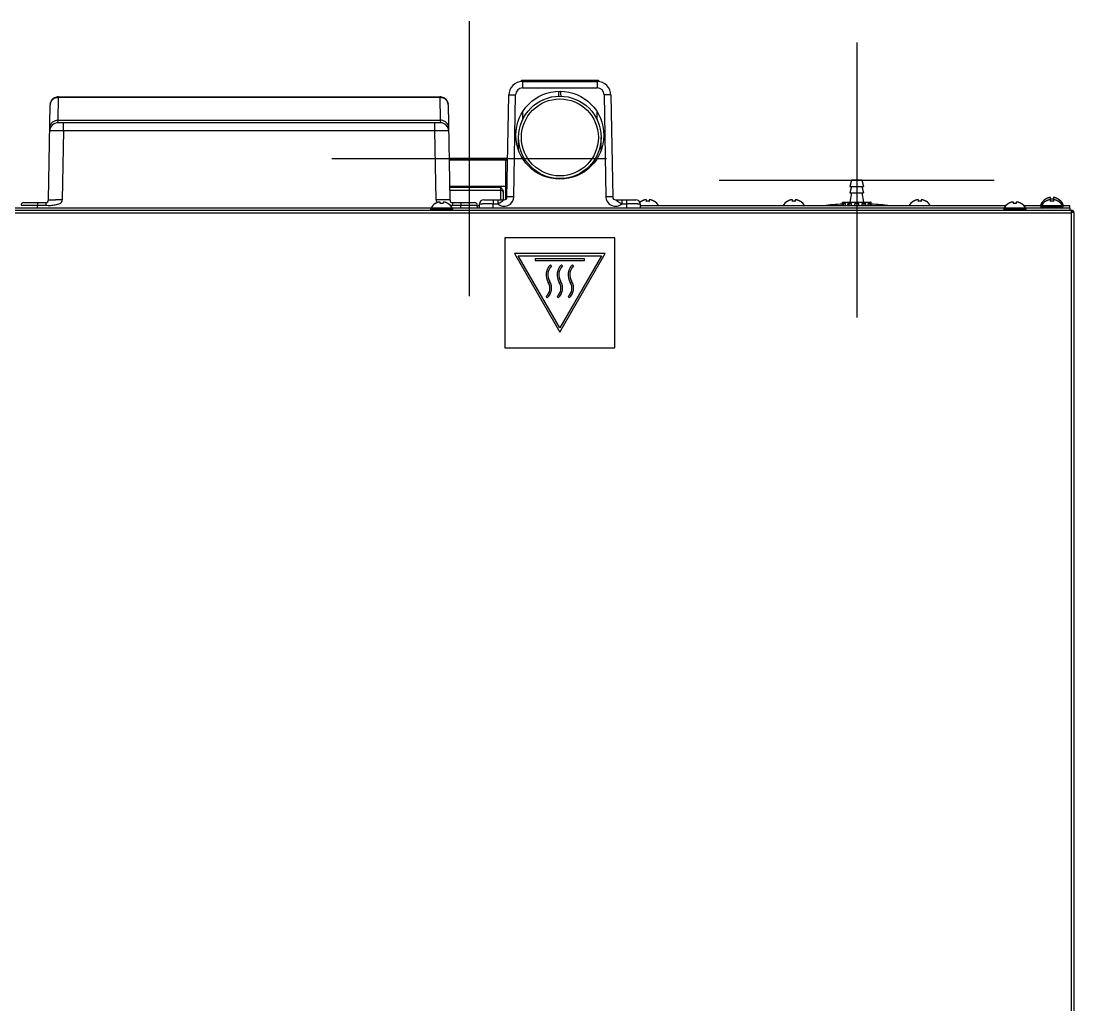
# Model space of a CAD drawing. Header units: millimetres. Extents: x 406 to 4339, y 342 to 2993.
# Drawn here: x 2912 to 3295, y 699.5 to 1057.2 of the extents above; entities that cross this region are included whole.
import ezdxf

# ---------------------------------------------------------------- set-up
doc = ezdxf.new("R2010")
doc.units = ezdxf.units.MM
doc.header["$LTSCALE"] = 256.666667
doc.layers.get('0').update_dxf_attribs({"linetype": 'CONTINUOUS'})
doc.layers.add('ASSI', color=7, linetype='CONTINUOUS')
doc.layers.add('GEOM', color=7, linetype='CONTINUOUS')

msp = doc.modelspace()

# ---------------------------------------------------------------- linework, layer by layer
at = {"color": 1}
for p, q in [((3074.98, 1057.23), (3074.98, 957.23)), ((3024.98, 1007.23), (3124.98, 1007.23))]:
    msp.add_line(p, q, dxfattribs=at)
at = {"color": 4}
for p, q in [((3215.98, 1049.43), (3215.98, 949.43)), ((3165.98, 999.43), (3265.98, 999.43))]:
    msp.add_line(p, q, dxfattribs=at)
at = {"color": 7, "linetype": 'Continuous'}
for p, q in [((3093.98, 1035.73), (3121.98, 1035.73)), ((3092.98, 1010.22), (3092.98, 1014.93)), ((3122.98, 1010.22), (3122.98, 1014.93)), ((3139.48, 991.67), (3139.48, 992.22)), ((3140.48, 992.22), (3140.48, 991.67)), ((3192.58, 991.67), (3192.58, 992.22)), ((3193.58, 992.22), (3193.58, 991.67)), ((3238.38, 991.67), (3238.38, 992.22)), ((3239.38, 992.22), (3239.38, 991.67)), ((3284.68, 992.47), (3284.68, 992.51)), ((3286.48, 992.47), (3286.48, 993.02)), ((3286.48, 991.67), (3286.48, 992.22)), ((3287.48, 993.02), (3287.48, 992.47)), ((3287.48, 992.22), (3287.48, 991.67)), ((3289.28, 992.51), (3289.28, 992.47)), ((2695.98, 988.43), (3293.98, 988.43)), ((3062.68, 990.87), (3062.68, 990.91)), ((3064.48, 990.87), (3064.48, 991.42)), ((3065.48, 991.42), (3065.48, 990.87)), ((3067.28, 990.91), (3067.28, 990.87)), ((3137.68, 991.67), (3137.68, 991.71)), ((3142.28, 991.71), (3142.28, 991.67)), ((3190.78, 991.67), (3190.78, 991.71)), ((3195.38, 991.71), (3195.38, 991.67)), ((3210.73, 990.93), (3210.78, 990.93)), ((3210.78, 990.03), (3210.78, 990.93)), ((3210.83, 991.43), (3221.13, 991.43)), ((3211.1, 990.03), (3211.1, 990.93)), ((3211.1, 990.93), (3211.85, 990.93)), ((3211.85, 990.03), (3211.85, 990.93)), ((3212.73, 990.03), (3212.73, 990.93)), ((3212.73, 990.93), (3214.03, 990.93)), ((3213.23, 990.03), (3213.23, 990.93)), ((3214.03, 990.03), (3214.03, 990.93)), ((3215.23, 990.03), (3215.23, 990.93)), ((3215.23, 990.93), (3216.73, 990.93)), ((3216.73, 990.03), (3216.73, 990.93)), ((3217.92, 990.03), (3217.92, 990.93)), ((3217.92, 990.93), (3219.22, 990.93)), ((3218.72, 990.03), (3218.72, 990.93)), ((3219.22, 990.03), (3219.22, 990.93)), ((3220.1, 990.03), (3220.1, 990.93)), ((3220.1, 990.93), (3220.85, 990.93)), ((3220.85, 990.03), (3220.85, 990.93)), ((3221.17, 990.03), (3221.17, 990.93)), ((3221.17, 990.93), (3221.23, 990.93)), ((3236.58, 991.67), (3236.58, 991.71)), ((3241.18, 991.71), (3241.18, 991.67)), ((3271.18, 990.87), (3271.18, 990.91)), ((3272.98, 990.87), (3272.98, 991.42)), ((3273.98, 991.42), (3273.98, 990.87)), ((3275.78, 990.91), (3275.78, 990.87)), ((3284.68, 991.67), (3284.68, 991.71)), ((3289.28, 991.71), (3289.28, 991.67)), ((3294.08, 988.08), (3294.08, 988.43)), ((3294.08, 987.53), (3294.08, 988.08)), ((3294.98, 987.63), (3294.08, 987.63)), ((3294.78, 988.08), (3294.2, 987.63)), ((3294.98, 987.63), (3294.98, 439.23))]:
    msp.add_line(p, q, dxfattribs=at)
at = {"color": 9, "linetype": 'Continuous'}
for p, q in [((3210.73, 991.33), (3221.23, 991.33)), ((2695.88, 987.53), (3294.08, 987.53)), ((3294.08, 439.33), (3294.08, 987.53))]:
    msp.add_line(p, q, dxfattribs=at)
at = {"color": 7, "linetype": 'Continuous'}
for radius in [15, 14]:
    msp.add_circle((3107.98, 1014.93), radius, dxfattribs=at)
at = {"color": 9, "linetype": 'Continuous'}
for centre, radius, start, end in [((3829.92, 999.7), 735.89, 178.09044, 178.32911), ((2429.84, 1001.07), 692.07, 1.66333, 1.91712)]:
    msp.add_arc(centre, radius, start, end, dxfattribs=at)
at = {"color": 7, "linetype": 'Continuous'}
for centre, radius, start, end in [((3140.15, 987.63), 4.74, 114.5722, 115.5402), ((3140.15, 987.64), 4.73, 113.3175, 114.5722), ((3140.15, 987.64), 4.73, 112.5474, 113.3174), ((3140.15, 987.65), 4.72, 111.0025, 112.5476), ((3140.15, 987.66), 4.72, 110.5181, 111.0023), ((3140.14, 987.67), 4.7, 108.4656, 110.5187), ((3140.14, 987.69), 4.68, 107.3773, 108.465), ((3140.13, 987.7), 4.67, 106.3949, 107.3772), ((3140.12, 987.73), 4.64, 104.3176, 106.3964), ((3139.23, 990.24), 2.01, 95.1401, 97.2744), ((3139.23, 990.26), 1.98, 94.2856, 95.1372), ((3139.23, 990.27), 1.97, 93.0233, 94.286), ((3139.23, 990.28), 1.96, 91.9964, 93.0228), ((3139.23, 990.29), 1.95, 90.9261, 91.9964), ((3139.23, 990.29), 1.95, 88.8459, 90.9258), ((3139.23, 990.28), 1.96, 87.6234, 88.8455), ((3139.22, 990.28), 1.96, 86.7841, 87.6235), ((3139.22, 990.27), 1.97, 85.3984, 86.7833), ((3139.22, 990.26), 1.98, 84.7442, 85.3991), ((3139.22, 990.23), 2.01, 82.7259, 84.7415), ((3140.73, 990.23), 2.01, 95.2585, 97.2741), ((3140.73, 990.26), 1.98, 94.6009, 95.2558), ((3140.73, 990.27), 1.97, 93.2167, 94.6016), ((3140.73, 990.28), 1.96, 92.3765, 93.2159), ((3140.73, 990.29), 1.95, 91.1545, 92.3767), ((3140.73, 990.29), 1.95, 90.1995, 91.1541), ((3140.73, 990.29), 1.95, 89.0741, 90.1995), ((3140.73, 990.29), 1.95, 88.0037, 89.0738), ((3140.72, 990.28), 1.96, 86.9771, 88.0037), ((3140.72, 990.27), 1.97, 85.714, 86.9766), ((3140.72, 990.26), 1.98, 84.8627, 85.7144), ((3140.72, 990.24), 2.01, 82.7256, 84.8598), ((3139.83, 987.73), 4.64, 73.6036, 75.6824), ((3139.82, 987.7), 4.67, 72.6228, 73.6051), ((3139.81, 987.69), 4.68, 71.535, 72.6227), ((3139.81, 987.67), 4.7, 69.4813, 71.5344), ((3139.8, 987.66), 4.72, 68.9977, 69.4819), ((3139.8, 987.65), 4.72, 67.4524, 68.9975), ((3139.8, 987.64), 4.73, 66.6826, 67.4526), ((3139.8, 987.64), 4.73, 65.4278, 66.6825), ((3139.8, 987.63), 4.74, 64.4598, 65.4278), ((3193.25, 987.63), 4.74, 114.5722, 115.5402), ((3193.25, 987.64), 4.73, 113.3175, 114.5722), ((3193.25, 987.64), 4.73, 112.5474, 113.3174), ((3193.25, 987.65), 4.72, 111.0025, 112.5476), ((3193.25, 987.66), 4.72, 110.5181, 111.0023), ((3193.24, 987.67), 4.7, 108.4656, 110.5187), ((3193.24, 987.69), 4.68, 107.3773, 108.465), ((3193.23, 987.7), 4.67, 106.3949, 107.3772), ((3193.22, 987.73), 4.64, 104.3176, 106.3964), ((3192.33, 990.23), 2.01, 95.2585, 97.2741), ((3192.33, 990.26), 1.98, 94.6009, 95.2558), ((3192.33, 990.27), 1.97, 93.2167, 94.6016), ((3192.33, 990.28), 1.96, 92.3765, 93.2159), ((3192.33, 990.29), 1.95, 91.1545, 92.3767), ((3192.33, 990.29), 1.95, 90.1995, 91.1541), ((3192.33, 990.29), 1.95, 89.0741, 90.1995), ((3192.33, 990.29), 1.95, 88.0037, 89.0738), ((3192.32, 990.28), 1.96, 86.9771, 88.0037), ((3192.32, 990.27), 1.97, 85.714, 86.9766), ((3192.32, 990.26), 1.98, 84.8627, 85.7144), ((3192.32, 990.24), 2.01, 82.7256, 84.8598), ((3193.83, 990.24), 2.01, 95.1401, 97.2744), ((3193.83, 990.26), 1.98, 94.2856, 95.1372), ((3193.83, 990.27), 1.97, 93.0233, 94.286), ((3193.83, 990.28), 1.96, 91.9964, 93.0228), ((3193.83, 990.29), 1.95, 90.9261, 91.9964), ((3193.83, 990.29), 1.95, 88.8459, 90.9258), ((3193.83, 990.28), 1.96, 87.6234, 88.8455), ((3193.82, 990.28), 1.96, 86.7841, 87.6235), ((3193.82, 990.27), 1.97, 85.3984, 86.7833), ((3193.82, 990.26), 1.98, 84.7442, 85.3991), ((3193.82, 990.23), 2.01, 82.7259, 84.7415), ((3192.93, 987.73), 4.64, 73.6036, 75.6824), ((3192.92, 987.7), 4.67, 72.6228, 73.6051), ((3192.91, 987.69), 4.68, 71.535, 72.6227), ((3192.91, 987.67), 4.7, 69.4813, 71.5344), ((3192.9, 987.66), 4.72, 68.9977, 69.4819), ((3192.9, 987.65), 4.72, 67.4524, 68.9975), ((3192.9, 987.64), 4.73, 66.6826, 67.4526), ((3192.9, 987.64), 4.73, 65.4278, 66.6825), ((3192.9, 987.63), 4.74, 64.4598, 65.4278), ((3239.05, 987.63), 4.74, 114.5722, 115.5402), ((3239.05, 987.64), 4.73, 113.3175, 114.5722), ((3239.05, 987.64), 4.73, 112.5474, 113.3174), ((3239.05, 987.65), 4.72, 111.0025, 112.5476), ((3239.05, 987.66), 4.72, 110.5181, 111.0023), ((3239.04, 987.67), 4.7, 108.4656, 110.5187), ((3239.04, 987.69), 4.68, 107.3773, 108.465), ((3239.03, 987.7), 4.67, 106.3949, 107.3772), ((3239.02, 987.73), 4.64, 104.3176, 106.3964), ((3238.13, 990.23), 2.01, 95.2585, 97.2741), ((3238.13, 990.26), 1.98, 94.6009, 95.2558), ((3238.13, 990.27), 1.97, 93.2167, 94.6016), ((3238.13, 990.28), 1.96, 92.3765, 93.2159), ((3238.13, 990.29), 1.95, 91.1545, 92.3767), ((3238.13, 990.29), 1.95, 90.1995, 91.1541), ((3238.13, 990.29), 1.95, 89.0741, 90.1995), ((3238.13, 990.29), 1.95, 88.0037, 89.0738), ((3238.12, 990.28), 1.96, 86.9771, 88.0037), ((3238.12, 990.27), 1.97, 85.714, 86.9766), ((3238.12, 990.26), 1.98, 84.8627, 85.7144), ((3238.12, 990.24), 2.01, 82.7256, 84.8598), ((3239.63, 990.24), 2.01, 95.1401, 97.2744), ((3239.63, 990.26), 1.98, 94.2856, 95.1372), ((3239.63, 990.27), 1.97, 93.0233, 94.286), ((3239.63, 990.28), 1.96, 91.9964, 93.0228), ((3239.63, 990.29), 1.95, 90.9261, 91.9964), ((3239.63, 990.29), 1.95, 88.8459, 90.9258), ((3239.63, 990.28), 1.96, 87.6234, 88.8455), ((3239.62, 990.28), 1.96, 86.7841, 87.6235), ((3239.62, 990.27), 1.97, 85.3984, 86.7833), ((3239.62, 990.26), 1.98, 84.7442, 85.3991), ((3239.62, 990.23), 2.01, 82.7259, 84.7415), ((3238.73, 987.73), 4.64, 73.6036, 75.6824), ((3238.72, 987.7), 4.67, 72.6228, 73.6051), ((3238.71, 987.69), 4.68, 71.535, 72.6227), ((3238.71, 987.67), 4.7, 69.4813, 71.5344), ((3238.7, 987.66), 4.72, 68.9977, 69.4819), ((3238.7, 987.65), 4.72, 67.4524, 68.9975), ((3238.7, 987.64), 4.73, 66.6826, 67.4526), ((3238.7, 987.64), 4.73, 65.4278, 66.6825), ((3238.7, 987.63), 4.74, 64.4598, 65.4278), ((3287.17, 988.41), 4.8, 121.3727, 149.6988), ((3287.16, 988.42), 4.75, 118.9687, 121.5341), ((3287.16, 988.42), 4.75, 118.0074, 118.9684), ((3287.16, 988.43), 4.75, 116.6813, 118.0074), ((3287.16, 988.43), 4.74, 115.5402, 116.6812), ((3287.15, 988.43), 4.74, 114.5722, 115.5402), ((3287.15, 987.63), 4.74, 114.5722, 115.5402), ((3287.15, 988.44), 4.73, 113.3175, 114.5722), ((3287.15, 987.64), 4.73, 113.3175, 114.5722), ((3287.15, 988.44), 4.73, 112.5474, 113.3174), ((3287.15, 987.64), 4.73, 112.5474, 113.3174), ((3287.15, 988.45), 4.72, 111.0025, 112.5476), ((3287.15, 987.65), 4.72, 111.0025, 112.5476), ((3287.15, 988.46), 4.72, 110.5181, 111.0023), ((3287.15, 987.66), 4.72, 110.5181, 111.0023), ((3287.14, 988.47), 4.7, 108.4656, 110.5187), ((3287.14, 987.67), 4.7, 108.4656, 110.5187), ((3287.14, 988.49), 4.68, 107.3773, 108.465), ((3287.14, 987.69), 4.68, 107.3773, 108.465), ((3287.13, 988.5), 4.67, 106.3949, 107.3772), ((3287.13, 987.7), 4.67, 106.3949, 107.3772), ((3287.12, 988.53), 4.64, 104.3176, 106.3964), ((3287.12, 987.73), 4.64, 104.3176, 106.3964), ((3286.23, 991.03), 2.01, 95.2585, 97.2741), ((3286.23, 990.23), 2.01, 95.2585, 97.2741), ((3286.23, 991.06), 1.98, 94.6009, 95.2558), ((3286.23, 990.26), 1.98, 94.6009, 95.2558), ((3286.23, 991.07), 1.97, 93.2167, 94.6016), ((3286.23, 990.27), 1.97, 93.2167, 94.6016), ((3286.23, 991.08), 1.96, 92.3765, 93.2159), ((3286.23, 990.28), 1.96, 92.3765, 93.2159), ((3286.23, 991.09), 1.95, 91.1545, 92.3767), ((3286.23, 990.29), 1.95, 91.1545, 92.3767), ((3286.23, 991.09), 1.95, 90.1995, 91.1541), ((3286.23, 990.29), 1.95, 90.1995, 91.1541), ((3286.23, 991.09), 1.95, 89.0741, 90.1995), ((3286.23, 990.29), 1.95, 89.0741, 90.1995), ((3286.23, 991.09), 1.95, 88.0037, 89.0738), ((3286.23, 990.29), 1.95, 88.0037, 89.0738), ((3286.22, 991.08), 1.96, 86.9771, 88.0037), ((3286.22, 990.28), 1.96, 86.9771, 88.0037), ((3286.22, 991.07), 1.97, 85.714, 86.9766), ((3286.22, 990.27), 1.97, 85.714, 86.9766), ((3286.22, 991.06), 1.98, 84.8627, 85.7144), ((3286.22, 990.26), 1.98, 84.8627, 85.7144), ((3286.22, 991.04), 2.01, 82.7256, 84.8598), ((3286.22, 990.24), 2.01, 82.7256, 84.8598), ((3286.98, 988.72), 3.79, 92.5489, 97.5994), ((3286.98, 988.73), 3.77, 90, 92.545), ((3286.98, 988.73), 3.77, 87.455, 90), ((3286.97, 988.72), 3.79, 82.4006, 87.4511), ((3287.73, 991.04), 2.01, 95.1401, 97.2744), ((3287.73, 990.24), 2.01, 95.1401, 97.2744), ((3287.73, 991.06), 1.98, 94.2856, 95.1372), ((3287.73, 990.26), 1.98, 94.2856, 95.1372), ((3287.73, 991.07), 1.97, 93.0233, 94.286), ((3287.73, 990.27), 1.97, 93.0233, 94.286), ((3287.73, 991.08), 1.96, 91.9964, 93.0228), ((3287.73, 990.28), 1.96, 91.9964, 93.0228), ((3287.73, 991.09), 1.95, 90.9261, 91.9964), ((3287.73, 990.29), 1.95, 90.9261, 91.9964), ((3287.73, 991.09), 1.95, 88.8459, 90.9258), ((3287.73, 990.29), 1.95, 88.8459, 90.9258), ((3287.73, 991.08), 1.96, 87.6234, 88.8455), ((3287.73, 990.28), 1.96, 87.6234, 88.8455), ((3287.72, 991.08), 1.96, 86.7841, 87.6235), ((3287.72, 990.28), 1.96, 86.7841, 87.6235), ((3287.72, 991.07), 1.97, 85.3984, 86.7833), ((3287.72, 990.27), 1.97, 85.3984, 86.7833), ((3287.72, 991.06), 1.98, 84.7442, 85.3991), ((3287.72, 990.26), 1.98, 84.7442, 85.3991), ((3287.72, 991.03), 2.01, 82.7259, 84.7415), ((3287.72, 990.23), 2.01, 82.7259, 84.7415), ((3286.83, 988.53), 4.64, 73.6036, 75.6824), ((3286.83, 987.73), 4.64, 73.6036, 75.6824), ((3286.82, 988.5), 4.67, 72.6228, 73.6051), ((3286.82, 987.7), 4.67, 72.6228, 73.6051), ((3286.81, 988.49), 4.68, 71.535, 72.6227), ((3286.81, 987.69), 4.68, 71.535, 72.6227), ((3286.81, 988.47), 4.7, 69.4813, 71.5344), ((3286.81, 987.67), 4.7, 69.4813, 71.5344), ((3286.8, 988.46), 4.72, 68.9977, 69.4819), ((3286.8, 987.66), 4.72, 68.9977, 69.4819), ((3286.8, 988.45), 4.72, 67.4524, 68.9975), ((3286.8, 987.65), 4.72, 67.4524, 68.9975), ((3286.8, 988.44), 4.73, 66.6826, 67.4526), ((3286.8, 987.64), 4.73, 66.6826, 67.4526), ((3286.8, 988.44), 4.73, 65.4278, 66.6825), ((3286.8, 987.64), 4.73, 65.4278, 66.6825), ((3286.8, 988.43), 4.74, 64.4598, 65.4278), ((3286.8, 987.63), 4.74, 64.4598, 65.4278), ((3286.79, 988.43), 4.74, 63.3188, 64.4598), ((3286.79, 988.43), 4.75, 61.9926, 63.3187), ((3286.79, 988.42), 4.75, 61.0316, 61.9926), ((3286.79, 988.42), 4.75, 58.4659, 61.0313), ((3286.78, 988.41), 4.8, 30.3012, 58.6273), ((3065.17, 986.81), 4.8, 121.3727, 149.6988), ((3065.16, 986.82), 4.75, 118.9687, 121.5341), ((3065.16, 986.82), 4.75, 118.0074, 118.9684), ((3065.16, 986.83), 4.75, 116.6813, 118.0074), ((3065.16, 986.83), 4.74, 115.5402, 116.6812), ((3065.15, 986.83), 4.74, 114.5722, 115.5402), ((3065.15, 986.84), 4.73, 113.3175, 114.5722), ((3065.15, 986.84), 4.73, 112.5474, 113.3174), ((3065.15, 986.85), 4.72, 111.0025, 112.5476), ((3065.15, 986.86), 4.72, 110.5181, 111.0023), ((3065.14, 986.87), 4.7, 108.4656, 110.5187), ((3065.14, 986.89), 4.68, 107.3773, 108.465), ((3065.13, 986.9), 4.67, 106.3949, 107.3772), ((3065.12, 986.93), 4.64, 104.3176, 106.3964), ((3064.23, 989.43), 2.01, 95.2585, 97.2741), ((3064.23, 989.46), 1.98, 94.6009, 95.2558), ((3064.23, 989.47), 1.97, 93.2167, 94.6016), ((3064.23, 989.48), 1.96, 92.3765, 93.2159), ((3064.23, 989.49), 1.95, 91.1545, 92.3767), ((3064.23, 989.49), 1.95, 90.1995, 91.1541), ((3064.23, 989.49), 1.95, 89.0741, 90.1995), ((3064.23, 989.49), 1.95, 88.0037, 89.0738), ((3064.22, 989.48), 1.96, 86.9771, 88.0037), ((3064.22, 989.47), 1.97, 85.714, 86.9766), ((3064.22, 989.46), 1.98, 84.8627, 85.7144), ((3064.22, 989.44), 2.01, 82.7256, 84.8598), ((3064.98, 987.12), 3.79, 92.5489, 97.5994), ((3064.98, 987.13), 3.77, 90, 92.545), ((3064.98, 987.13), 3.77, 87.455, 90), ((3064.97, 987.12), 3.79, 82.4006, 87.4511), ((3065.73, 989.44), 2.01, 95.1401, 97.2744), ((3065.73, 989.46), 1.98, 94.2856, 95.1372), ((3065.73, 989.47), 1.97, 93.0233, 94.286), ((3065.73, 989.48), 1.96, 91.9964, 93.0228), ((3065.73, 989.49), 1.95, 90.9261, 91.9964), ((3065.73, 989.49), 1.95, 88.8459, 90.9258), ((3065.73, 989.48), 1.96, 87.6234, 88.8455), ((3065.72, 989.48), 1.96, 86.7841, 87.6235), ((3065.72, 989.47), 1.97, 85.3984, 86.7833), ((3065.72, 989.46), 1.98, 84.7442, 85.3991), ((3065.72, 989.43), 2.01, 82.7259, 84.7415), ((3064.83, 986.93), 4.64, 73.6036, 75.6824), ((3064.82, 986.9), 4.67, 72.6228, 73.6051), ((3064.81, 986.89), 4.68, 71.535, 72.6227), ((3064.81, 986.87), 4.7, 69.4813, 71.5344), ((3064.8, 986.86), 4.72, 68.9977, 69.4819), ((3064.8, 986.85), 4.72, 67.4524, 68.9975), ((3064.8, 986.84), 4.73, 66.6826, 67.4526), ((3064.8, 986.84), 4.73, 65.4278, 66.6825), ((3064.8, 986.83), 4.74, 64.4598, 65.4278), ((3064.79, 986.83), 4.74, 63.3188, 64.4598), ((3064.79, 986.83), 4.75, 61.9926, 63.3187), ((3064.79, 986.82), 4.75, 61.0316, 61.9926), ((3064.79, 986.82), 4.75, 58.4659, 61.0313), ((3064.78, 986.81), 4.8, 30.3012, 58.6273), ((3140.16, 987.62), 4.75, 118.9687, 121.5341), ((3140.16, 987.62), 4.75, 118.0074, 118.9684), ((3140.16, 987.63), 4.75, 116.6813, 118.0074), ((3140.16, 987.63), 4.74, 115.5402, 116.6812), ((3139.98, 987.91), 3.79, 95.0778, 97.5988), ((3139.98, 987.92), 3.78, 94.2046, 95.0769), ((3139.98, 987.93), 3.78, 92.5423, 94.2047), ((3139.98, 987.93), 3.77, 87.4579, 92.5421), ((3139.97, 987.93), 3.78, 85.7953, 87.4577), ((3139.97, 987.92), 3.78, 84.9231, 85.7954), ((3139.97, 987.91), 3.79, 82.4012, 84.9222), ((3139.79, 987.63), 4.74, 63.3188, 64.4598), ((3139.79, 987.63), 4.75, 61.9926, 63.3187), ((3139.79, 987.62), 4.75, 61.0316, 61.9926), ((3139.79, 987.62), 4.75, 58.4659, 61.0313), ((3193.27, 987.61), 4.8, 121.3727, 149.6988), ((3193.26, 987.62), 4.75, 118.9687, 121.5341), ((3193.26, 987.62), 4.75, 118.0074, 118.9684), ((3193.26, 987.63), 4.75, 116.6813, 118.0074), ((3193.26, 987.63), 4.74, 115.5402, 116.6812), ((3193.08, 987.92), 3.79, 92.5489, 97.5994), ((3193.08, 987.93), 3.77, 90, 92.545), ((3193.08, 987.93), 3.77, 87.455, 90), ((3193.07, 987.92), 3.79, 82.4006, 87.4511), ((3192.89, 987.63), 4.74, 63.3188, 64.4598), ((3192.89, 987.63), 4.75, 61.9926, 63.3187), ((3192.89, 987.62), 4.75, 61.0316, 61.9926), ((3192.89, 987.62), 4.75, 58.4659, 61.0313), ((3192.88, 987.61), 4.8, 30.3012, 58.6273), ((3210.83, 991.33), 0.1, 90, 180), ((3221.13, 991.33), 0.1, 0, 90), ((3239.07, 987.61), 4.8, 121.3727, 149.6988), ((3239.06, 987.62), 4.75, 118.9687, 121.5341), ((3239.06, 987.62), 4.75, 118.0074, 118.9684), ((3239.06, 987.63), 4.75, 116.6813, 118.0074), ((3239.06, 987.63), 4.74, 115.5402, 116.6812), ((3238.88, 987.92), 3.79, 92.5489, 97.5994), ((3238.88, 987.93), 3.77, 90, 92.545), ((3238.88, 987.93), 3.77, 87.455, 90), ((3238.87, 987.92), 3.79, 82.4006, 87.4511), ((3238.69, 987.63), 4.74, 63.3188, 64.4598), ((3238.69, 987.63), 4.75, 61.9926, 63.3187), ((3238.69, 987.62), 4.75, 61.0316, 61.9926), ((3238.69, 987.62), 4.75, 58.4659, 61.0313), ((3238.68, 987.61), 4.8, 30.3012, 58.6273), ((3273.67, 986.81), 4.8, 121.3727, 149.6988), ((3273.66, 986.82), 4.75, 118.9687, 121.5341), ((3273.66, 986.82), 4.75, 118.0074, 118.9684), ((3273.66, 986.83), 4.75, 116.6813, 118.0074), ((3273.66, 986.83), 4.74, 115.5402, 116.6812), ((3273.65, 986.83), 4.74, 114.5722, 115.5402), ((3273.65, 986.84), 4.73, 113.3175, 114.5722), ((3273.65, 986.84), 4.73, 112.5474, 113.3174), ((3273.65, 986.85), 4.72, 111.0025, 112.5476), ((3273.65, 986.86), 4.72, 110.5181, 111.0023), ((3273.64, 986.87), 4.7, 108.4656, 110.5187), ((3273.64, 986.89), 4.68, 107.3773, 108.465), ((3273.63, 986.9), 4.67, 106.3949, 107.3772), ((3273.62, 986.93), 4.64, 104.3176, 106.3964), ((3272.73, 989.43), 2.01, 95.2585, 97.2741), ((3272.73, 989.46), 1.98, 94.6009, 95.2558), ((3272.73, 989.47), 1.97, 93.2167, 94.6016), ((3272.73, 989.48), 1.96, 92.3765, 93.2159), ((3272.73, 989.49), 1.95, 91.1545, 92.3767), ((3272.73, 989.49), 1.95, 90.1995, 91.1541), ((3272.73, 989.49), 1.95, 89.0741, 90.1995), ((3272.73, 989.49), 1.95, 88.0037, 89.0738), ((3272.72, 989.48), 1.96, 86.9771, 88.0037), ((3272.72, 989.47), 1.97, 85.714, 86.9766), ((3272.72, 989.46), 1.98, 84.8627, 85.7144), ((3272.72, 989.44), 2.01, 82.7256, 84.8598), ((3273.48, 987.12), 3.79, 92.5489, 97.5994), ((3273.48, 987.13), 3.77, 90, 92.545), ((3273.48, 987.13), 3.77, 87.455, 90), ((3273.47, 987.12), 3.79, 82.4006, 87.4511), ((3274.23, 989.44), 2.01, 95.1401, 97.2744), ((3274.23, 989.46), 1.98, 94.2856, 95.1372), ((3274.23, 989.47), 1.97, 93.0233, 94.286), ((3274.23, 989.48), 1.96, 91.9964, 93.0228), ((3274.23, 989.49), 1.95, 90.9261, 91.9964), ((3274.23, 989.49), 1.95, 88.8459, 90.9258), ((3274.23, 989.48), 1.96, 87.6234, 88.8455), ((3274.22, 989.48), 1.96, 86.7841, 87.6235), ((3274.22, 989.47), 1.97, 85.3984, 86.7833), ((3274.22, 989.46), 1.98, 84.7442, 85.3991), ((3274.22, 989.43), 2.01, 82.7259, 84.7415), ((3273.33, 986.93), 4.64, 73.6036, 75.6824), ((3273.32, 986.9), 4.67, 72.6228, 73.6051), ((3273.31, 986.89), 4.68, 71.535, 72.6227), ((3273.31, 986.87), 4.7, 69.4813, 71.5344), ((3273.3, 986.86), 4.72, 68.9977, 69.4819), ((3273.3, 986.85), 4.72, 67.4524, 68.9975), ((3273.3, 986.84), 4.73, 66.6826, 67.4526), ((3273.3, 986.84), 4.73, 65.4278, 66.6825), ((3273.3, 986.83), 4.74, 64.4598, 65.4278), ((3273.29, 986.83), 4.74, 63.3188, 64.4598), ((3273.29, 986.83), 4.75, 61.9926, 63.3187), ((3273.29, 986.82), 4.75, 61.0316, 61.9926), ((3273.29, 986.82), 4.75, 58.4659, 61.0313), ((3273.28, 986.81), 4.8, 30.3012, 58.6273), ((3287.17, 987.61), 4.8, 121.3727, 149.6988), ((3287.16, 987.62), 4.75, 118.9687, 121.5341), ((3287.16, 987.62), 4.75, 118.0074, 118.9684), ((3287.16, 987.63), 4.75, 116.6813, 118.0074), ((3287.16, 987.63), 4.74, 115.5402, 116.6812), ((3286.98, 987.92), 3.79, 92.5489, 97.5994), ((3286.98, 987.93), 3.77, 90, 92.545), ((3286.98, 987.93), 3.77, 87.455, 90), ((3286.97, 987.92), 3.79, 82.4006, 87.4511), ((3286.79, 987.63), 4.74, 63.3188, 64.4598), ((3286.79, 987.63), 4.75, 61.9926, 63.3187), ((3286.79, 987.62), 4.75, 61.0316, 61.9926), ((3286.79, 987.62), 4.75, 58.4659, 61.0313), ((3286.78, 987.61), 4.8, 30.3012, 58.6273), ((3294.08, 987.53), 0.9, 6.3797, 90)]:
    msp.add_arc(centre, radius, start, end, dxfattribs=at)
at = {"color": 9, "linetype": 'Continuous'}
for points in [[(3107.53, 1029.91), (3107.55, 1030.09), (3107.59, 1030.69), (3107.65, 1031.29), (3107.71, 1031.72)], [(3108.42, 1029.91), (3108.4, 1030.09), (3108.36, 1030.69), (3108.3, 1031.29), (3108.24, 1031.72)]]:
    msp.add_open_spline(points, degree=3, knots=[0, 0, 0, 0, 0.294926, 1, 1, 1, 1], dxfattribs=at)
at = {"color": 7, "linetype": 'Continuous'}
for points, knots in [([(3294.03, 988.34), (3294.02, 988.36), (3294.01, 988.39), (3293.99, 988.43), (3293.98, 988.43)], [0, 0, 0, 0, 0.680679, 1, 1, 1, 1]), ([(3294.08, 988.08), (3294.07, 988.11), (3294.06, 988.19), (3294.04, 988.28), (3294.03, 988.34)], [0, 0, 0, 0, 0.299271, 1, 1, 1, 1])]:
    msp.add_open_spline(points, degree=3, knots=knots, dxfattribs=at)
at = {"layer": 'ASSI', "color": 7, "linetype": 'Continuous'}
for p, q in [((3214.08, 999.43), (3213.48, 997.13)), ((3213.48, 997.12), (3213.48, 997.13)), ((3213.48, 997.13), (3218.48, 997.13)), ((3214.08, 997.12), (3213.48, 994.82)), ((3213.48, 997.12), (3218.48, 997.12)), ((3217.88, 999.43), (3214.08, 999.43)), ((3217.88, 999.43), (3218.48, 997.13)), ((3217.88, 997.12), (3218.48, 994.82)), ((3218.48, 997.12), (3218.48, 997.13)), ((3213.48, 994.81), (3213.48, 994.82)), ((3213.48, 994.82), (3218.48, 994.82)), ((3214.08, 994.81), (3213.48, 991.43)), ((3213.48, 994.81), (3218.48, 994.81)), ((3217.88, 994.81), (3218.48, 991.43)), ((3218.48, 994.81), (3218.48, 994.82)), ((3060.98, 989.03), (3060.98, 988.83)), ((3068.98, 989.03), (3068.98, 988.83)), ((3210.73, 990.93), (3210.73, 991.33)), ((3221.23, 990.93), (3221.23, 991.33)), ((3269.48, 989.03), (3269.48, 988.83)), ((3277.48, 989.03), (3277.48, 988.83)), ((3282.98, 990.63), (3282.98, 990.43)), ((3282.98, 989.83), (3282.98, 989.63)), ((3290.98, 990.63), (3290.98, 990.43)), ((3290.98, 989.83), (3290.98, 989.63))]:
    msp.add_line(p, q, dxfattribs=at)
at = {"layer": 'ASSI', "color": 9, "linetype": 'Continuous'}
for p, q in [((3068.98, 989.03), (3060.98, 989.03)), ((3068.98, 988.83), (3060.98, 988.83)), ((3068.92, 989.23), (3061.03, 989.23)), ((3277.48, 989.03), (3269.48, 989.03)), ((3277.48, 988.83), (3269.48, 988.83)), ((3277.42, 989.23), (3269.53, 989.23)), ((3283.49, 990.63), (3282.98, 990.63)), ((3283.33, 990.43), (3282.98, 990.43)), ((3290.98, 989.83), (3282.98, 989.83)), ((3290.98, 989.63), (3282.98, 989.63)), ((3283.64, 990.83), (3283.03, 990.83)), ((3290.92, 990.03), (3283.03, 990.03)), ((3290.92, 990.83), (3290.31, 990.83)), ((3290.98, 990.63), (3290.46, 990.63)), ((3290.98, 990.43), (3290.63, 990.43))]:
    msp.add_line(p, q, dxfattribs=at)
at = {"layer": 'ASSI', "color": 7, "linetype": 'Continuous'}
for centre, radius, start, end in [((3287.17, 988.41), 4.8, 121.3727, 149.6988), ((3286.78, 988.41), 4.8, 30.3012, 58.6273), ((3061.38, 989.03), 0.4, 149.6988, 180), ((3061.38, 988.83), 0.4, 180, 270), ((3065.17, 986.81), 4.8, 121.3727, 149.6988), ((3064.78, 986.81), 4.8, 30.3012, 58.6273), ((3068.58, 988.83), 0.4, 270, 360), ((3068.58, 989.03), 0.4, 0, 30.3012), ((3140.17, 987.61), 4.8, 121.4579, 130.4416), ((3139.78, 987.61), 4.8, 30.3012, 58.5421), ((3193.27, 987.61), 4.8, 121.3727, 149.6988), ((3192.88, 987.61), 4.8, 30.3012, 58.6273), ((3239.07, 987.61), 4.8, 121.3727, 149.6988), ((3238.68, 987.61), 4.8, 30.3012, 58.6273), ((3269.88, 989.03), 0.4, 149.6988, 180), ((3269.88, 988.83), 0.4, 180, 270), ((3273.67, 986.81), 4.8, 121.3727, 149.6988), ((3273.28, 986.81), 4.8, 30.3012, 58.6273), ((3277.08, 988.83), 0.4, 270, 360), ((3277.08, 989.03), 0.4, 0, 30.3012), ((3283.38, 990.63), 0.4, 149.6988, 180), ((3283.38, 990.43), 0.4, 180, 227.7114), ((3283.38, 989.83), 0.4, 149.6988, 180), ((3283.38, 989.63), 0.4, 180, 270), ((3287.17, 987.61), 4.8, 121.3727, 149.6988), ((3286.78, 987.61), 4.8, 30.3012, 58.6273), ((3290.58, 989.63), 0.4, 270, 360), ((3290.58, 990.43), 0.4, 312.2886, 360), ((3290.58, 990.63), 0.4, 0, 30.3012), ((3290.58, 989.83), 0.4, 0, 30.3012)]:
    msp.add_arc(centre, radius, start, end, dxfattribs=at)
at = {"layer": 'GEOM', "color": 7, "linetype": 'Continuous'}
for p, q in [((3093.98, 1035.21), (3093.98, 1035.73)), ((3094.39, 1035.23), (3121.56, 1035.23)), ((3121.98, 1035.73), (3121.98, 1035.21)), ((3088.74, 993.21), (3089.39, 1030.32)), ((3126.56, 1030.32), (3127.21, 993.21)), ((2921.99, 992.21), (2922.6, 1026.81)), ((2922.62, 1027.11), (2922.6, 1026.81)), ((2922.69, 1027.49), (2922.62, 1027.11)), ((2922.82, 1027.86), (2922.69, 1027.49)), ((2922.99, 1028.21), (2922.82, 1027.86)), ((2923.21, 1028.54), (2922.99, 1028.21)), ((2923.48, 1028.83), (2923.21, 1028.54)), ((2923.79, 1029.09), (2923.48, 1028.83)), ((2924.12, 1029.3), (2923.79, 1029.09)), ((2924.49, 1029.47), (2924.12, 1029.3)), ((2924.87, 1029.59), (2924.49, 1029.47)), ((2925.27, 1029.66), (2924.87, 1029.59)), ((2925.6, 1029.68), (2925.27, 1029.66)), ((2925.6, 1029.68), (3064.35, 1029.68)), ((3064.67, 1029.66), (3064.35, 1029.68)), ((3065.07, 1029.59), (3064.67, 1029.66)), ((3065.45, 1029.47), (3065.07, 1029.59)), ((3065.82, 1029.31), (3065.45, 1029.47)), ((3066.16, 1029.09), (3065.82, 1029.31)), ((3066.46, 1028.83), (3066.16, 1029.09)), ((3066.73, 1028.54), (3066.46, 1028.83)), ((3066.95, 1028.22), (3066.73, 1028.54)), ((3067.13, 1027.86), (3066.95, 1028.22)), ((3067.26, 1027.5), (3067.13, 1027.86)), ((3067.33, 1027.11), (3067.26, 1027.5)), ((3067.35, 1026.81), (3067.33, 1027.11)), ((3067.35, 1026.81), (3067.96, 992.21)), ((3064.52, 1020.23), (2925.43, 1020.23)), ((3088.99, 1007.23), (3067.7, 1007.23)), ((3067.87, 997.23), (3088.28, 997.23)), ((3067.9, 995.73), (3086.48, 995.73)), ((3080.28, 992.23), (3087.74, 992.23)), ((3087.48, 992.23), (3087.48, 995)), ((3128.21, 992.23), (3135.67, 992.23)), ((3061.03, 989.23), (2720.42, 989.23)), ((2912.99, 991.23), (2920.99, 991.23)), ((3269.53, 989.23), (3068.92, 989.23)), ((3068.96, 991.23), (3076.96, 991.23)), ((3077.98, 989.23), (3077.96, 990.25)), ((3078.75, 990.03), (3077.96, 990.03)), ((3078.73, 989.23), (3078.78, 990.78)), ((3137.17, 990.78), (3137.23, 989.23)), ((3270.12, 990.03), (3137.2, 990.03)), ((3283.03, 990.03), (3276.83, 990.03)), ((3293.48, 989.23), (3277.42, 989.23)), ((3293.48, 990.03), (3290.92, 990.03)), ((3293.48, 989.24), (3293.48, 990.03)), ((3293.48, 989.23), (3293.48, 988.43)), ((3087.98, 978.43), (3087.98, 938.43)), ((3127.98, 978.43), (3087.98, 978.43)), ((3127.98, 938.43), (3127.98, 978.43)), ((3091.48, 972.72), (3107.98, 944.14)), ((3124.48, 972.72), (3091.48, 972.72)), ((3107.98, 945.74), (3092.86, 971.92)), ((3092.86, 971.92), (3123.09, 971.92)), ((3098.98, 970.72), (3098.98, 970.12)), ((3116.98, 970.72), (3098.98, 970.72)), ((3098.98, 970.12), (3116.98, 970.12)), ((3107.98, 944.14), (3124.48, 972.72)), ((3123.09, 971.92), (3107.98, 945.74)), ((3116.98, 970.12), (3116.98, 970.72)), ((3104.98, 968.18), (3104.56, 968.62)), ((3108.98, 968.18), (3108.56, 968.62)), ((3112.98, 968.18), (3112.56, 968.62)), ((3102.98, 957.08), (3103.36, 956.62)), ((3106.98, 957.08), (3107.36, 956.62)), ((3110.98, 957.08), (3111.36, 956.62)), ((3087.98, 938.43), (3127.98, 938.43))]:
    msp.add_line(p, q, dxfattribs=at)
at = {"layer": 'GEOM', "color": 9, "linetype": 'Continuous'}
for p, q in [((3094.39, 1035.23), (3094.39, 1032.9)), ((3121.56, 1035.23), (3121.56, 1032.9)), ((3091.24, 993.34), (3091.89, 1030.45)), ((3094.39, 1032.9), (3121.56, 1032.9)), ((3124.06, 1030.45), (3124.71, 993.34)), ((2925.45, 1021.17), (2925.6, 1029.54)), ((2925.6, 1029.68), (2925.6, 1029.54)), ((2925.6, 1029.54), (3064.35, 1029.54)), ((3064.35, 1029.68), (3064.35, 1029.54)), ((3064.35, 1029.54), (3064.5, 1021.17)), ((2925.43, 1020.23), (2925.45, 1021.17)), ((2925.45, 1021.17), (3064.5, 1021.17)), ((2927.43, 1017.28), (2927.43, 1020.23)), ((3062.52, 1017.28), (3062.52, 1020.23)), ((3064.5, 1021.17), (3064.52, 1020.23)), ((2927.43, 1017.28), (2926.99, 992.21)), ((3062.52, 1017.28), (2927.43, 1017.28)), ((3062.96, 992.21), (3062.52, 1017.28)), ((3088.28, 1006.64), (3067.71, 1006.64)), ((3088.28, 992.38), (3088.28, 1007.23)), ((3086.48, 996.73), (3067.88, 996.73)), ((3086.48, 992.23), (3086.48, 996.73)), ((3083.77, 992.23), (3083.77, 990.83)), ((3085.37, 992.23), (3085.37, 990.83)), ((3130.58, 992.23), (3130.58, 990.83)), ((3132.18, 992.23), (3132.18, 990.83)), ((3061, 989.16), (2720.45, 989.16)), ((2917.97, 989.23), (2917.99, 990.25)), ((2917.99, 991.23), (2917.99, 990.25)), ((2917.99, 990.25), (2920.99, 990.25)), ((2920.99, 991.23), (2920.99, 990.25)), ((3269.5, 989.16), (3068.95, 989.16)), ((3068.96, 991.23), (3068.96, 990.25)), ((3068.96, 990.25), (3071.96, 990.25)), ((3071.96, 991.23), (3071.96, 990.25)), ((3071.98, 989.23), (3071.96, 990.25)), ((3078.75, 990.01), (3077.96, 990.01)), ((3078.73, 989.24), (3077.98, 989.24)), ((3083.72, 989.23), (3083.77, 990.83)), ((3083.77, 990.83), (3085.37, 990.83)), ((3130.58, 990.83), (3132.18, 990.83)), ((3132.18, 990.83), (3132.23, 989.23)), ((3270.1, 990.01), (3137.2, 990.01)), ((3269.54, 989.24), (3137.23, 989.24)), ((3283.02, 990.01), (3276.85, 990.01)), ((3283.32, 989.24), (3277.41, 989.24)), ((3293.48, 989.16), (3277.45, 989.16)), ((3293.48, 989.24), (3290.63, 989.24)), ((3293.48, 990.01), (3290.93, 990.01))]:
    msp.add_line(p, q, dxfattribs=at)
at = {"layer": 'GEOM', "color": 7, "linetype": 'Continuous'}
msp.add_circle((3107.98, 1015.73), 16, dxfattribs=at)
for centre, radius, start, end in [((3094.39, 1030.23), 5, 89.9991, 179.0008), ((3121.56, 1030.23), 5, 0.9991, 90.0009), ((2925.43, 1017.23), 3, 90, 179), ((3064.52, 1017.23), 3, 1, 90), ((3088.28, 1005.23), 2, 69.1622, 90), ((3088.28, 992.54), 4.69, 83.4692, 90.0481), ((2920.99, 992.23), 1, 270, 359), ((3068.96, 992.23), 1, 181, 270), ((3080.28, 990.73), 1.5, 90.0001, 178), ((3086.48, 994.73), 1, 0, 90), ((3087.74, 993.23), 1, 270, 359.0005), ((3128.21, 993.23), 1, 180.9995, 270), ((3135.67, 990.73), 1.5, 2, 90), ((2912.99, 990.23), 1, 90.0001, 179), ((3076.96, 990.23), 1, 1, 89.9999), ((3215.98, 895.34), 95.49, 93.1194, 97.2855), ((3215.98, 895.34), 95.49, 82.7145, 86.8806), ((3108.1, 964.91), 5.12, 133.654, 212.3119), ((3108.1, 964.91), 4.52, 133.654, 212.3119), ((3112.1, 964.91), 5.12, 133.654, 212.3119), ((3112.1, 964.91), 4.52, 133.654, 212.3119), ((3116.1, 964.91), 5.12, 133.654, 212.3119), ((3116.1, 964.91), 4.52, 133.654, 212.3119), ((3100.45, 960.08), 3.92, 310.0089, 32.3119), ((3100.45, 960.08), 4.52, 310.0089, 32.3119), ((3104.45, 960.08), 3.92, 310.0089, 32.3119), ((3104.45, 960.08), 4.52, 310.0089, 32.3119), ((3108.45, 960.08), 3.92, 310.0089, 32.3119), ((3108.45, 960.08), 4.52, 310.0089, 32.3119)]:
    msp.add_arc(centre, radius, start, end, dxfattribs=at)
at = {"layer": 'GEOM', "color": 9, "linetype": 'Continuous'}
for centre, radius, start, end in [((3094.39, 1030.4), 2.5, 90, 179), ((3121.56, 1030.4), 2.5, 1, 90), ((2925.17, 1026.77), 2.57, 171.2651, 178.991), ((2925.17, 1026.77), 2.57, 170.1896, 171.2641), ((3064.78, 1026.77), 2.57, 8.8202, 9.6379), ((3064.78, 1026.77), 2.57, 1.0092, 8.819), ((2925.44, 1017.86), 3.31, 89.8221, 97.0935), ((3064.51, 1017.86), 3.31, 82.9065, 90.1779), ((2922.77, 574.4), 442.9, 89.3976, 89.694), ((3066.98, 599.72), 417.59, 90.297, 90.6114), ((2922.62, 747.7), 244.55, 88.9752, 89.5533), ((3067.33, 747.7), 244.55, 90.4467, 91.0248), ((3087.74, 993.4), 3.5, 227.241, 359.0002), ((3128.21, 993.4), 3.5, 180.9998, 312.759)]:
    msp.add_arc(centre, radius, start, end, dxfattribs=at)
for points, knots in [([(3089.39, 1030.32), (3089.39, 1030.34), (3089.48, 1030.36), (3089.6, 1030.38), (3089.84, 1030.41), (3090.14, 1030.43), (3090.52, 1030.44), (3091.11, 1030.45), (3091.57, 1030.45), (3091.89, 1030.45)], [0, 0, 0, 0, 0.023369, 0.081312, 0.173793, 0.297655, 0.448298, 0.620026, 1, 1, 1, 1]), ([(3126.56, 1030.32), (3126.56, 1030.34), (3126.47, 1030.36), (3126.35, 1030.38), (3126.11, 1030.41), (3125.81, 1030.43), (3125.43, 1030.44), (3124.84, 1030.45), (3124.38, 1030.45), (3124.06, 1030.45)], [0, 0, 0, 0, 0.023369, 0.081312, 0.173793, 0.297655, 0.448298, 0.620026, 1, 1, 1, 1]), ([(2922.63, 1027.2), (2922.69, 1027.53), (2922.93, 1028.16), (2923.62, 1028.93), (2924.55, 1029.42), (2925.25, 1029.54), (2925.6, 1029.54)], [0, 0, 0, 0, 0.24116, 0.488175, 0.741892, 1, 1, 1, 1]), ([(3064.35, 1029.54), (3064.7, 1029.54), (3065.41, 1029.42), (3066.33, 1028.93), (3067.02, 1028.16), (3067.26, 1027.52), (3067.32, 1027.2)], [0, 0, 0, 0, 0.258127, 0.511847, 0.758849, 1, 1, 1, 1]), ([(2922.45, 1018.5), (2922.46, 1018.82), (2922.6, 1019.47), (2923.17, 1020.3), (2924.01, 1020.9), (2924.69, 1021.1), (2925.03, 1021.14)], [0, 0, 0, 0, 0.23965, 0.485061, 0.738976, 1, 1, 1, 1]), ([(3067.5, 1018.5), (3067.49, 1018.82), (3067.35, 1019.47), (3066.78, 1020.3), (3065.94, 1020.9), (3065.26, 1021.1), (3064.92, 1021.14)], [0, 0, 0, 0, 0.23965, 0.485061, 0.738976, 1, 1, 1, 1]), ([(2925.14, 1017.3), (2924.94, 1017.3), (2924.57, 1017.3), (2924.04, 1017.3), (2923.58, 1017.3), (2923.19, 1017.3), (2922.91, 1017.3), (2922.73, 1017.3), (2922.62, 1017.29), (2922.54, 1017.29), (2922.48, 1017.29), (2922.45, 1017.28), (2922.43, 1017.28), (2922.43, 1017.28)], [0, 0, 0, 0, 0.21582, 0.411793, 0.584261, 0.730001, 0.846293, 0.892697, 0.930972, 0.960942, 0.982472, 0.995476, 1, 1, 1, 1]), ([(3067.52, 1017.28), (3067.52, 1017.28), (3067.5, 1017.28), (3067.47, 1017.29), (3067.41, 1017.29), (3067.33, 1017.29), (3067.22, 1017.3), (3067.04, 1017.3), (3066.76, 1017.3), (3066.37, 1017.3), (3065.91, 1017.3), (3065.38, 1017.3), (3065.01, 1017.3), (3064.81, 1017.3)], [0, 0, 0, 0, 0.004524, 0.017528, 0.039058, 0.069028, 0.107303, 0.153707, 0.269999, 0.415739, 0.588207, 0.78418, 1, 1, 1, 1]), ([(2920.99, 990.25), (2921.28, 990.25), (2921.85, 990.2), (2922.71, 990.21), (2923.57, 990.31), (2924.41, 990.44), (2925.26, 990.6), (2926.09, 990.82), (2926.81, 991.34), (2926.99, 991.93), (2926.99, 992.21)], [0, 0, 0, 0, 0.125421, 0.250799, 0.376203, 0.501609, 0.62701, 0.75222, 0.8763, 1, 1, 1, 1]), ([(2921.99, 992.21), (2921.99, 992.21), (2922.01, 992.22), (2922.04, 992.22), (2922.1, 992.23), (2922.17, 992.23), (2922.27, 992.23), (2922.44, 992.24), (2922.7, 992.24), (2923.06, 992.25), (2923.5, 992.25), (2923.99, 992.25), (2924.34, 992.24), (2924.52, 992.24)], [0, 0, 0, 0, 0.004846, 0.01787, 0.039306, 0.069103, 0.10715, 0.153286, 0.26901, 0.414286, 0.586601, 0.782974, 1, 1, 1, 1]), ([(3062.96, 992.21), (3062.96, 992.03), (3063.03, 991.66), (3063.24, 991.35), (3063.36, 991.22)], [0, 0, 0, 0, 0.500223, 1, 1, 1, 1]), ([(3067.96, 992.21), (3067.96, 992.21), (3067.94, 992.22), (3067.91, 992.22), (3067.85, 992.23), (3067.78, 992.23), (3067.68, 992.23), (3067.51, 992.24), (3067.25, 992.24), (3066.89, 992.25), (3066.45, 992.25), (3065.96, 992.25), (3065.61, 992.24), (3065.43, 992.24)], [0, 0, 0, 0, 0.004846, 0.01787, 0.039306, 0.069103, 0.10715, 0.153286, 0.26901, 0.414286, 0.586601, 0.782974, 1, 1, 1, 1]), ([(3085.37, 990.83), (3085.66, 990.96), (3086.21, 991.23), (3086.9, 991.66), (3087.34, 992), (3087.59, 992.19), (3087.7, 992.23), (3087.74, 992.23)], [0, 0, 0, 0, 0.351719, 0.658056, 0.879642, 0.950801, 1, 1, 1, 1]), ([(3091.24, 993.34), (3090.92, 993.35), (3090.46, 993.35), (3089.87, 993.34), (3089.5, 993.32), (3089.19, 993.3), (3088.95, 993.28), (3088.83, 993.26), (3088.74, 993.23), (3088.74, 993.21)], [0, 0, 0, 0, 0.379975, 0.551703, 0.702346, 0.826208, 0.918687, 0.97663, 1, 1, 1, 1]), ([(3127.21, 993.21), (3127.21, 993.23), (3127.12, 993.26), (3127, 993.28), (3126.76, 993.3), (3126.45, 993.32), (3126.08, 993.34), (3125.49, 993.35), (3125.03, 993.35), (3124.71, 993.34)], [0, 0, 0, 0, 0.02337, 0.081313, 0.173792, 0.297654, 0.448297, 0.620025, 1, 1, 1, 1]), ([(3128.21, 992.23), (3128.25, 992.23), (3128.36, 992.19), (3128.61, 992), (3129.05, 991.66), (3129.74, 991.23), (3130.29, 990.96), (3130.58, 990.83)], [0, 0, 0, 0, 0.049202, 0.120365, 0.341959, 0.648291, 1, 1, 1, 1]), ([(2911.99, 990.25), (2911.99, 990.25), (2912.01, 990.24), (2912.02, 990.25), (2912.06, 990.25), (2912.11, 990.25), (2912.18, 990.25), (2912.29, 990.25), (2912.47, 990.25), (2912.72, 990.25), (2913.02, 990.25), (2913.37, 990.25), (2913.92, 990.25), (2914.7, 990.25), (2915.73, 990.25), (2916.84, 990.25), (2917.6, 990.25), (2917.99, 990.25)], [0, 0, 0, 0, 0.001215, 0.00483, 0.01084, 0.019233, 0.029987, 0.043079, 0.076139, 0.118096, 0.168546, 0.227003, 0.292905, 0.44444, 0.617324, 0.804912, 1, 1, 1, 1]), ([(3071.96, 990.25), (3072.35, 990.25), (3073.11, 990.25), (3074.22, 990.25), (3075.25, 990.25), (3076.03, 990.25), (3076.58, 990.25), (3076.93, 990.25), (3077.23, 990.25), (3077.48, 990.25), (3077.66, 990.25), (3077.77, 990.25), (3077.84, 990.25), (3077.89, 990.25), (3077.93, 990.25), (3077.94, 990.24), (3077.96, 990.25), (3077.96, 990.25)], [0, 0, 0, 0, 0.195088, 0.382676, 0.55556, 0.707095, 0.772997, 0.831454, 0.881904, 0.923861, 0.956921, 0.970013, 0.980767, 0.98916, 0.99517, 0.998785, 1, 1, 1, 1]), ([(3078.78, 990.78), (3078.78, 990.79), (3078.83, 990.79), (3078.89, 990.8), (3079.01, 990.81), (3079.17, 990.82), (3079.38, 990.82), (3079.63, 990.83), (3079.93, 990.84), (3080.38, 990.84), (3081.03, 990.85), (3081.89, 990.85), (3082.81, 990.84), (3083.45, 990.84), (3083.77, 990.83)], [0, 0, 0, 0, 0.005263, 0.019806, 0.043707, 0.076776, 0.118712, 0.16912, 0.227521, 0.29336, 0.444761, 0.61752, 0.804998, 1, 1, 1, 1]), ([(3132.18, 990.83), (3132.5, 990.84), (3133.14, 990.84), (3134.06, 990.85), (3134.92, 990.85), (3135.57, 990.84), (3136.03, 990.84), (3136.32, 990.83), (3136.57, 990.82), (3136.78, 990.82), (3136.94, 990.81), (3137.06, 990.8), (3137.12, 990.79), (3137.17, 990.79), (3137.17, 990.78)], [0, 0, 0, 0, 0.195002, 0.38248, 0.555239, 0.70664, 0.772479, 0.83088, 0.881288, 0.923224, 0.956293, 0.980194, 0.994737, 1, 1, 1, 1])]:
    msp.add_open_spline(points, degree=3, knots=knots, dxfattribs=at)
for points in [[(3088.98, 1006.55), (3088.75, 1006.61), (3088.51, 1006.64), (3088.28, 1006.64)], [(3068.14, 990.22), (3068.41, 990.22), (3068.68, 990.25), (3068.96, 990.25)]]:
    msp.add_open_spline(points, degree=3, dxfattribs=at)
at = {"layer": 'GEOM', "color": 7, "linetype": 'Continuous'}
msp.add_open_spline([(3086.48, 996.73), (3086.72, 996.49), (3087.2, 996.01), (3087.48, 995.33), (3087.48, 995)], degree=3, knots=[0, 0, 0, 0, 0.503116, 1, 1, 1, 1], dxfattribs=at)

doc.saveas('drawing.dxf')
